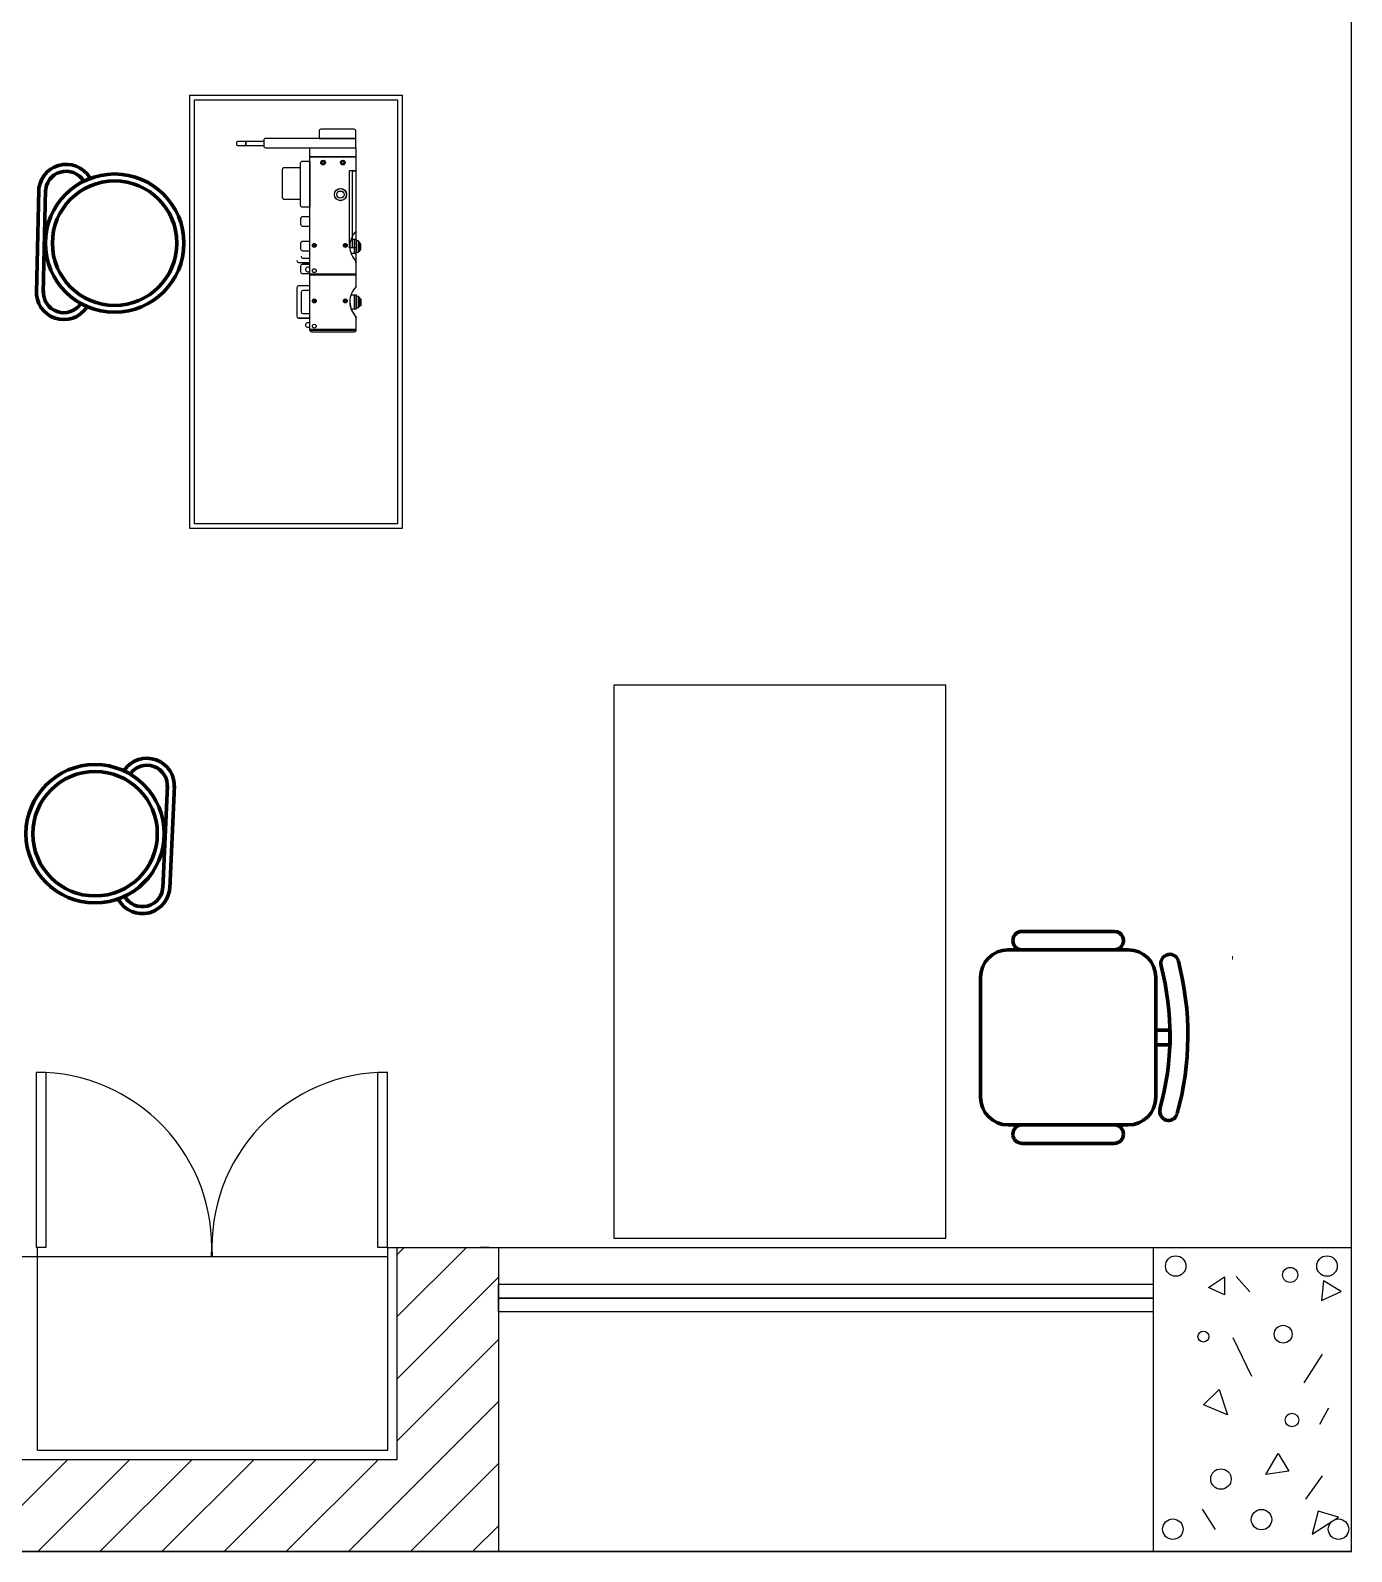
# Model space of a CAD drawing. Header units: inches. Extents: x 548 to 1330, y 676 to 1006.
# Drawn here: x 1187 to 1330.2, y 675.9 to 840.9 of the extents above; entities that cross this region are included whole.
import ezdxf

# ---------------------------------------------------------------- set-up
doc = ezdxf.new("R2010")
doc.units = ezdxf.units.IN
doc.linetypes.add('ACAD_ISO02W100', pattern=[15, 12, -3])
for name, color, linetype in [('chair', 10, 'Continuous'), ('machines', 21, 'Continuous'), ('main wall', 40, 'Continuous'), ('sri table', 239, 'Continuous'), ('window', 99, 'Continuous')]:
    doc.layers.add(name, color=color, linetype=linetype)

# ---------------------------------------------------------------- blocks, each defined once
blk = doc.blocks.new('line3machine12')
at = {"layer": 'machines'}
for p, q in [((21.5, 9.98), (21.5, 5.01)), ((21.6, 10.01), (21.6, 5.01)), ((21.82, 10.26), (21.82, 9.99)), ((22.11, 10.46), (22.02, 10.46)), ((22.31, 9.99), (22.31, 10.26)), ((22.83, 11.22), (22.83, 9.99)), ((26.11, 11.42), (23.03, 11.42)), ((23.31, 10.75), (23.31, 9.99)), ((25.6, 10.95), (23.51, 10.95)), ((25.8, 10), (25.8, 10.75)), ((26.31, 10.01), (26.31, 11.22)), ((22.84, 4.99), (22.98, 4.99)), ((22.98, 4.99), (22.98, 4.99)), ((23.83, 5.51), (23.83, 4.94)), ((23.84, 5.14), (25.31, 5.14)), ((25.31, 4.94), (25.31, 5.55)), ((30.43, 5.01), (30.43, 5.38)), ((30.43, 5.38), (38.8, 5.38)), ((30.44, 5.37), (30.44, 5.71)), ((30.44, 5.71), (38.82, 5.71)), ((38.8, 5.38), (38.8, 5)), ((38.82, 5.71), (38.82, 5.08)), ((23.83, 4.94), (25.31, 4.94)), ((23.96, 4.93), (23.96, 4.72)), ((23.96, 4.72), (25.17, 4.72)), ((24.07, 4.72), (24.07, 4.57)), ((24.07, 4.57), (25.04, 4.57)), ((24.2, 4.56), (24.2, 4.45)), ((24.2, 4.45), (24.87, 4.45)), ((24.87, 4.45), (24.87, 4.56)), ((25.04, 4.57), (25.04, 4.72)), ((25.17, 4.72), (25.17, 4.94))]:
    blk.add_line(p, q, dxfattribs=at)
for points in [[(0, 23), (47, 23), (47, 0), (0, 0)], [(0.5, 22.5), (46.5, 22.5), (46.5, 0.5), (0.5, 0.5)], [(40.3, 10), (41.3, 10), (41.3, 5), (40.3, 5)], [(41.3, 5), (41.3, 5), (41.3, 5), (41.3, 5)]]:
    blk.add_lwpolyline(points, close=True, dxfattribs=at)
for points in [[(41.54, 16.96), (41.99, 16.96), (41.99, 17.76, 0.414214), (41.79, 17.96), (41.74, 17.96, 0.414214), (41.54, 17.76)], [(41.3, 5), (42.3, 5), (42.3, 14.8, 0.414214), (42.1, 15), (41.5, 15, 0.414214), (41.3, 14.8)], [(35.73, 11), (39.13, 11), (39.13, 12.8, 0.414214), (38.93, 13), (35.93, 13, 0.414214), (35.73, 12.8)], [(27.65, 10), (28.65, 10), (28.65, 10.8, 0.414214), (28.45, 11), (27.85, 11, 0.414214), (27.65, 10.8)], [(30.13, 10), (31.13, 10), (31.13, 10.8, 0.414214), (30.93, 11), (30.33, 11, 0.414214), (30.13, 10.8)], [(32.8, 10), (33.8, 10), (33.8, 10.8, 0.414214), (33.6, 11), (33, 11, 0.414214), (32.8, 10.8)], [(39.84, 10), (34.84, 10), (34.84, 10.8, -0.414214), (35.04, 11), (39.64, 11, -0.414214), (39.84, 10.8)], [(42.3, 5), (43.1, 5, 0.414214), (43.3, 5.2), (43.3, 8.8, 0.414214), (43.1, 9), (42.3, 9)]]:
    blk.add_lwpolyline(points, format="xyb", close=True, dxfattribs=at)
for points in [[(41.99, 15), (41.99, 16.96), (41.54, 16.96), (41.54, 15)], [(22.99, 5), (22.95, 5)]]:
    blk.add_lwpolyline(points, dxfattribs=at)
blk.add_lwpolyline([(22.91, 5), (21.5, 5, -0.414214), (21.3, 5.2), (21.3, 9.8, -0.414214), (21.5, 10), (40.3, 10), (40.3, 5), (26.22, 5)], format="xyb", dxfattribs=at)
for centre, radius in [((21.94, 9.52), 0.205), ((24.69, 9.52), 0.205), ((24.69, 9.52), 0.0821), ((39.69, 8.56), 0.247), ((39.68, 8.56), 0.131), ((36.22, 6.68), 0.657), ((36.22, 6.68), 0.394), ((39.69, 6.43), 0.247), ((24.69, 6.16), 0.205), ((24.69, 6.16), 0.0821), ((39.68, 6.43), 0.131)]:
    blk.add_circle(centre, radius, dxfattribs=at)
for centre, radius, start, end in [((22.02, 10.26), 0.2, 90, 180), ((22.11, 10.26), 0.2, 0, 90), ((23.03, 11.22), 0.2, 90, 180), ((23.51, 10.75), 0.2, 90, 180), ((25.6, 10.75), 0.2, 0, 90), ((26.11, 11.22), 0.2, 0, 90), ((24.6, 3.37), 2.29, 44.2568, 136.4589)]:
    blk.add_arc(centre, radius, start, end, dxfattribs=at)

msp = doc.modelspace()

# ---------------------------------------------------------------- hatches: boundary and pattern name
h = msp.add_hatch()
h.set_pattern_fill('ANSI31', color=256, scale=1.5)
h.paths.add_polyline_path([(730.74, 675.91), (637.24, 675.91), (637.24, 708.91), (646.74, 708.91), (646.74, 685.91), (707.74, 685.91), (707.74, 708.91), (716.24, 708.91), (716.24, 685.91), (726.74, 685.91), (726.74, 708.91), (730.74, 708.91)])
h.paths.add_polyline_path([(923.24, 685.91), (977.24, 685.91), (977.24, 708.91), (985.24, 708.91), (985.24, 675.91), (902.74, 675.91), (889.74, 675.91), (889.74, 708.91), (923.24, 708.91)])
h.paths.add_polyline_path([(1237.74, 675.91), (1144.24, 675.91), (1144.24, 708.91), (1148.74, 708.91), (1148.74, 685.91), (1156.74, 685.91), (1156.74, 708.91), (1165.74, 708.91), (1165.74, 685.91), (1226.74, 685.91), (1226.74, 708.91), (1237.74, 708.91)])

# ---------------------------------------------------------------- linework, layer by layer
for p, q in [((1165.74, 707.91), (1187.66, 707.91)), ((1187.66, 707.91), (1225.66, 707.91)), ((1187.74, 686.91), (1187.74, 708.91)), ((1225.74, 686.91), (1225.74, 708.91)), ((1225.74, 708.91), (1237.74, 708.91)), ((1226.74, 685.91), (1226.74, 708.91)), ((1236.74, 708.91), (1235.74, 708.91)), ((1235.74, 708.91), (1237.74, 708.91)), ((1237.74, 708.91), (1330.24, 708.91)), ((1237.74, 708.91), (1237.74, 675.91)), ((1308.74, 708.91), (1308.74, 675.91)), ((1314.71, 704.56), (1316.47, 705.73)), ((1316.47, 703.76), (1314.71, 704.56)), ((1316.47, 705.73), (1316.47, 703.76)), ((1317.72, 705.74), (1319.19, 704.09)), ((1327.2, 705.29), (1326.98, 703.16)), ((1329.11, 704.11), (1327.2, 705.29)), ((1326.98, 703.16), (1329.11, 704.11)), ((1317.35, 699.15), (1319.37, 694.94)), ((1327.06, 697.32), (1325.05, 694.21)), ((1314.19, 691.82), (1315.88, 693.5)), ((1315.88, 693.5), (1316.8, 690.73)), ((1316.8, 690.73), (1314.19, 691.82)), ((1327.72, 691.48), (1326.76, 689.71)), ((1187.74, 686.91), (1225.74, 686.91)), ((1320.95, 684.27), (1322.27, 686.55)), ((1322.27, 686.55), (1323.45, 684.64)), ((1165.74, 685.91), (1226.74, 685.91)), ((1323.45, 684.64), (1320.95, 684.27)), ((1327.06, 684.14), (1325.23, 681.58)), ((1314.03, 680.53), (1315.43, 678.32)), ((1326.61, 680.31), (1325.95, 677.81)), ((1328.82, 679.64), (1326.61, 680.31)), ((1325.95, 677.81), (1328.82, 679.64)), ((548.24, 675.91), (1330.24, 675.91))]:
    msp.add_line(p, q)
at = {"color": 7, "lineweight": 0}
for p, q in [((1226.74, 685.91), (1226.74, 708.91)), ((1226.74, 708.91), (1237.74, 708.91)), ((1165.74, 685.91), (1226.74, 685.91))]:
    msp.add_line(p, q, dxfattribs=at)
for points in [[(1187.66, 708.91), (1187.66, 727.91), (1188.66, 727.91), (1188.66, 708.91)], [(1225.66, 727.91), (1225.66, 708.91), (1224.66, 708.91), (1224.66, 727.91)]]:
    msp.add_lwpolyline(points, close=True)
for centre, radius in [((1311.17, 706.88), 1.11), ((1327.57, 706.88), 1.11), ((1323.58, 705.92), 0.819), ((1314.17, 699.23), 0.59), ((1322.82, 699.49), 0.964), ((1323.77, 690.18), 0.732), ((1316.07, 683.78), 1.11), ((1320.47, 679.38), 1.11), ((1310.86, 678.34), 1.11), ((1328.82, 678.34), 1.11)]:
    msp.add_circle(centre, radius)
for centre, start, end in [((1187.66, 708.91), 356.983, 90), ((1225.66, 708.91), 90, 183.017)]:
    msp.add_arc(centre, 19, start, end)
at = {"layer": 'chair', "lineweight": 100}
for p, q in [((1187.64, 812.45), (1187.9, 823.61)), ((1188.39, 812.45), (1188.64, 823.57)), ((1201.85, 758.99), (1201.34, 747.88)), ((1202.6, 758.98), (1202.09, 747.82)), ((1294.51, 743.19), (1304.51, 743.19)), ((1293.01, 741.19), (1306.01, 741.19)), ((1293.51, 742.19), (1293.51, 742.19)), ((1304.51, 741.19), (1294.51, 741.19)), ((1290.01, 725.19), (1290.01, 738.19)), ((1309.01, 738.19), (1309.01, 725.19)), ((1309.01, 730.89), (1309.01, 732.48)), ((1309.01, 732.48), (1310.55, 732.48)), ((1310.55, 732.48), (1310.55, 730.89)), ((1310.55, 730.89), (1309.01, 730.89)), ((1306.01, 722.19), (1293.01, 722.19)), ((1294.51, 722.19), (1304.51, 722.19)), ((1305.51, 721.19), (1305.51, 721.19)), ((1310.31, 722.68), (1310.37, 722.68)), ((1304.51, 720.19), (1294.51, 720.19))]:
    msp.add_line(p, q, dxfattribs=at)
at = {"layer": 'chair', "linetype": 'ACAD_ISO02W100', "lineweight": 100}
for p, q in [((1317.29, 740.32), (1317.35, 740.31)), ((1293.51, 721.19), (1293.51, 721.19))]:
    msp.add_line(p, q, dxfattribs=at)
at = {"layer": 'chair', "lineweight": 100}
for centre, radius in [((1196.12, 817.84), 7.5), ((1196.12, 817.84), 6.75), ((1194, 753.78), 7.5), ((1194, 753.78), 6.75)]:
    msp.add_circle(centre, radius, dxfattribs=at)
for centre, radius, start, end in [((1190.86, 823.42), 2.97, 30.6651, 181.4564), ((1190.86, 823.42), 2.22, 30.6651, 181.4564), ((1190.61, 812.51), 2.97, 175.9103, 326.7016), ((1190.61, 812.51), 2.22, 175.9103, 326.7016), ((1199.62, 758.99), 2.97, 354.6184, 145.4096), ((1199.62, 758.99), 2.22, 354.6184, 145.4096), ((1199.13, 748.08), 2.97, 209.3732, 0.1645), ((1199.13, 748.08), 2.22, 209.3732, 0.1645), ((1294.51, 742.19), 1, 90, 180), ((1304.51, 742.19), 1, 21.9329, 90), ((1304.51, 742.19), 1, 270, 21.9329), ((1293.01, 738.19), 3, 90, 180), ((1294.51, 742.19), 1, 180, 270), ((1306.01, 738.19), 3, 0, 90), ((1280.76, 731.92), 29.79, 344.4776, 14.6481), ((1310.55, 739.7), 1, 86.2098, 194.6481), ((1310.49, 739.71), 1, 14.6835, 86.2098), ((1280.76, 731.92), 31.73, 344.4556, 14.6835), ((1293.01, 725.19), 3, 180, 270), ((1306.01, 725.19), 3, 270, 0), ((1310.43, 723.67), 1, 164.4776, 266.2098), ((1310.37, 723.68), 1, 266.2098, 344.4556), ((1294.51, 721.19), 1, 90, 180), ((1304.51, 721.19), 1, 0, 90), ((1304.51, 721.19), 1, 270, 0)]:
    msp.add_arc(centre, radius, start, end, dxfattribs=at)
at = {"layer": 'chair', "linetype": 'ACAD_ISO02W100', "lineweight": 100}
msp.add_arc((1294.51, 721.19), 1, 180, 270, dxfattribs=at)
at = {"layer": 'machines'}
for p, q in [((1221.58, 817.33), (1221.58, 825.71)), ((1221.58, 825.71), (1222.2, 825.71)), ((1221.58, 817.33), (1221.58, 825.71)), ((1221.58, 825.71), (1222.2, 825.71)), ((1221.91, 817.32), (1221.91, 825.69)), ((1221.91, 825.69), (1222.29, 825.69)), ((1221.91, 817.32), (1221.91, 825.69)), ((1221.91, 825.69), (1222.29, 825.69)), ((1221.92, 817.33), (1221.58, 817.33)), ((1221.92, 817.33), (1221.58, 817.33)), ((1222.34, 818.22), (1221.73, 818.22)), ((1222.28, 817.32), (1221.91, 817.32)), ((1222.28, 817.32), (1221.91, 817.32)), ((1222.14, 816.75), (1222.14, 818.22)), ((1222.34, 816.74), (1222.34, 818.22)), ((1222.56, 818.08), (1222.34, 818.08)), ((1222.35, 816.87), (1222.56, 816.87)), ((1222.56, 816.87), (1222.56, 818.08)), ((1222.71, 817.95), (1222.56, 817.95)), ((1222.56, 816.98), (1222.71, 816.98)), ((1222.71, 816.98), (1222.71, 817.95)), ((1222.83, 817.78), (1222.72, 817.78)), ((1222.72, 817.11), (1222.83, 817.11)), ((1222.83, 817.11), (1222.83, 817.78)), ((1216.06, 815.74), (1217.3, 815.74)), ((1216.54, 816.22), (1217.3, 816.22)), ((1217.3, 815.22), (1217.03, 815.22)), ((1221.77, 816.74), (1222.34, 816.74)), ((1222.29, 815.76), (1222.29, 815.9)), ((1222.29, 815.9), (1222.29, 815.9)), ((1216.83, 815.02), (1216.83, 814.93)), ((1217.03, 814.73), (1217.3, 814.73)), ((1217.28, 814.51), (1222.28, 814.51)), ((1217.3, 814.41), (1222.28, 814.41)), ((1215.86, 813), (1215.86, 809.91)), ((1215.86, 813), (1215.86, 809.91)), ((1217.28, 813.2), (1216.06, 813.2)), ((1217.28, 813.2), (1216.06, 813.2)), ((1216.34, 812.49), (1216.34, 810.39)), ((1216.34, 812.49), (1216.34, 810.39)), ((1217.29, 812.69), (1216.54, 812.69)), ((1217.29, 812.69), (1216.54, 812.69)), ((1222.34, 812.19), (1221.73, 812.19)), ((1222.14, 810.72), (1222.14, 812.19)), ((1222.34, 810.71), (1222.34, 812.19)), ((1222.56, 812.05), (1222.34, 812.05)), ((1222.56, 810.84), (1222.56, 812.05)), ((1222.71, 811.92), (1222.56, 811.92)), ((1222.71, 810.95), (1222.71, 811.92)), ((1216.54, 810.19), (1217.3, 810.19)), ((1221.77, 810.71), (1222.34, 810.71)), ((1222.35, 810.84), (1222.56, 810.84)), ((1222.56, 810.95), (1222.71, 810.95)), ((1222.83, 811.75), (1222.72, 811.75)), ((1222.72, 811.08), (1222.83, 811.08)), ((1222.83, 811.08), (1222.83, 811.75)), ((1216.06, 809.71), (1217.3, 809.71)), ((1216.83, 809), (1216.83, 808.91)), ((1217.3, 809.2), (1217.03, 809.2)), ((1217.03, 808.71), (1217.3, 808.71)), ((1222.29, 809.73), (1222.29, 809.87)), ((1222.29, 809.87), (1222.29, 809.87)), ((1217.28, 808.49), (1222.28, 808.49)), ((1217.3, 808.39), (1222.28, 808.39))]:
    msp.add_line(p, q, dxfattribs=at)
for points in [[(1204.29, 786.89), (1204.29, 833.89), (1227.29, 833.89), (1227.29, 786.89)], [(1204.29, 786.89), (1204.29, 833.89), (1227.29, 833.89), (1227.29, 786.89)], [(1204.79, 787.39), (1204.79, 833.39), (1226.79, 833.39), (1226.79, 787.39)], [(1204.79, 787.39), (1204.79, 833.39), (1226.79, 833.39), (1226.79, 787.39)], [(1217.29, 827.19), (1217.29, 828.19), (1222.29, 828.19), (1222.29, 827.19)], [(1217.29, 827.19), (1217.29, 828.19), (1222.29, 828.19), (1222.29, 827.19)], [(1222.29, 828.19), (1222.29, 828.19), (1222.29, 828.19), (1222.29, 828.19)], [(1222.29, 828.19), (1222.29, 828.19), (1222.29, 828.19), (1222.29, 828.19)]]:
    msp.add_lwpolyline(points, close=True, dxfattribs=at)
for points in [[(1222.29, 829.19), (1222.29, 829.99, 0.414214), (1222.09, 830.19), (1218.49, 830.19, 0.414214), (1218.29, 829.99), (1218.29, 829.19)], [(1222.29, 829.19), (1222.29, 829.99, 0.414214), (1222.09, 830.19), (1218.49, 830.19, 0.414214), (1218.29, 829.99), (1218.29, 829.19)], [(1210.33, 828.42), (1210.33, 828.87), (1209.53, 828.87, 0.414214), (1209.33, 828.67), (1209.33, 828.62, 0.414214), (1209.53, 828.42)], [(1210.33, 828.42), (1210.33, 828.87), (1209.53, 828.87, 0.414214), (1209.33, 828.67), (1209.33, 828.62, 0.414214), (1209.53, 828.42)], [(1222.29, 828.19), (1222.29, 829.19), (1212.49, 829.19, 0.414214), (1212.29, 828.99), (1212.29, 828.39, 0.414214), (1212.49, 828.19)], [(1222.29, 828.19), (1222.29, 829.19), (1212.49, 829.19, 0.414214), (1212.29, 828.99), (1212.29, 828.39, 0.414214), (1212.49, 828.19)], [(1217.29, 826.73), (1217.29, 821.73), (1216.49, 821.73, -0.414214), (1216.29, 821.93), (1216.29, 826.53, -0.414214), (1216.49, 826.73)], [(1217.29, 826.73), (1217.29, 821.73), (1216.49, 821.73, -0.414214), (1216.29, 821.93), (1216.29, 826.53, -0.414214), (1216.49, 826.73)], [(1216.29, 822.61), (1216.29, 826.01), (1214.49, 826.01, 0.414214), (1214.29, 825.81), (1214.29, 822.81, 0.414214), (1214.49, 822.61)], [(1216.29, 822.61), (1216.29, 826.01), (1214.49, 826.01, 0.414214), (1214.29, 825.81), (1214.29, 822.81, 0.414214), (1214.49, 822.61)], [(1217.29, 819.69), (1217.29, 820.69), (1216.49, 820.69, 0.414214), (1216.29, 820.49), (1216.29, 819.89, 0.414214), (1216.49, 819.69)], [(1217.29, 819.69), (1217.29, 820.69), (1216.49, 820.69, 0.414214), (1216.29, 820.49), (1216.29, 819.89, 0.414214), (1216.49, 819.69)], [(1217.29, 817.01), (1217.29, 818.01), (1216.49, 818.01, 0.414214), (1216.29, 817.81), (1216.29, 817.21, 0.414214), (1216.49, 817.01)], [(1217.29, 817.01), (1217.29, 818.01), (1216.49, 818.01, 0.414214), (1216.29, 817.81), (1216.29, 817.21, 0.414214), (1216.49, 817.01)], [(1217.29, 814.53), (1217.29, 815.53), (1216.49, 815.53, 0.414214), (1216.29, 815.33), (1216.29, 814.73, 0.414214), (1216.49, 814.53)], [(1217.29, 814.53), (1217.29, 815.53), (1216.49, 815.53, 0.414214), (1216.29, 815.33), (1216.29, 814.73, 0.414214), (1216.49, 814.53)]]:
    msp.add_lwpolyline(points, format="xyb", close=True, dxfattribs=at)
for points in [[(1212.29, 828.87), (1210.33, 828.87), (1210.33, 828.42), (1212.29, 828.42)], [(1212.29, 828.87), (1210.33, 828.87), (1210.33, 828.42), (1212.29, 828.42)], [(1222.29, 815.9), (1222.29, 815.87)], [(1222.29, 809.87), (1222.29, 809.84)]]:
    msp.add_lwpolyline(points, dxfattribs=at)
msp.add_lwpolyline([(1222.29, 809.79), (1222.29, 808.39, -0.414214), (1222.09, 808.19), (1217.49, 808.19, -0.414214), (1217.29, 808.39), (1217.29, 827.19), (1222.29, 827.19), (1222.29, 813.1)], format="xyb", dxfattribs=at)
msp.add_lwpolyline([(1222.29, 809.79), (1222.29, 808.39, -0.414214), (1222.09, 808.19), (1217.49, 808.19, -0.414214), (1217.29, 808.39), (1217.29, 827.19), (1222.29, 827.19), (1222.29, 813.1)], format="xyb", dxfattribs=at)
for centre, radius in [((1218.72, 826.57), 0.247), ((1218.72, 826.57), 0.247), ((1218.72, 826.57), 0.131), ((1218.72, 826.57), 0.131), ((1220.86, 826.57), 0.247), ((1220.86, 826.57), 0.247), ((1220.86, 826.57), 0.131), ((1220.86, 826.57), 0.131), ((1220.6, 823.1), 0.657), ((1220.6, 823.1), 0.657), ((1220.6, 823.1), 0.394), ((1220.6, 823.1), 0.394), ((1217.77, 817.6), 0.205), ((1217.77, 817.6), 0.0821), ((1221.13, 817.6), 0.205), ((1221.13, 817.6), 0.0821), ((1217.77, 814.85), 0.205), ((1217.77, 811.57), 0.205), ((1217.77, 811.57), 0.0821), ((1221.13, 811.57), 0.205), ((1221.13, 811.57), 0.0821), ((1217.77, 808.83), 0.205)]:
    msp.add_circle(centre, radius, dxfattribs=at)
for centre, radius, start, end in [((1223.91, 817.51), 2.29, 134.2568, 226.4589), ((1216.06, 815.94), 0.2, 180, 270), ((1216.54, 816.42), 0.2, 180, 270), ((1217.03, 815.02), 0.2, 90, 180), ((1217.03, 814.93), 0.2, 180, 270), ((1216.06, 813), 0.2, 90, 180), ((1216.06, 813), 0.2, 90, 180), ((1216.54, 812.49), 0.2, 90, 180), ((1216.54, 812.49), 0.2, 90, 180), ((1223.91, 811.49), 2.29, 134.2568, 226.4589), ((1216.54, 810.39), 0.2, 180, 270), ((1216.06, 809.91), 0.2, 180, 270), ((1217.03, 809), 0.2, 90, 180), ((1217.03, 808.91), 0.2, 180, 270)]:
    msp.add_arc(centre, radius, start, end, dxfattribs=at)
at = {"layer": 'main wall'}
for q in [(1330.24, 1005.91), (548.24, 675.91), (548.24, 675.91)]:
    msp.add_line((1330.24, 675.91), q, dxfattribs=at)
at = {"layer": 'sri table'}
for p, q in [((1286.24, 769.91), (1250.24, 769.91)), ((1250.24, 769.91), (1250.24, 709.91)), ((1286.24, 709.91), (1286.24, 769.91)), ((1250.24, 709.91), (1286.24, 709.91))]:
    msp.add_line(p, q, dxfattribs=at)
at = {"layer": 'window'}
for points in [[(1237.74, 704.91), (1308.74, 704.91), (1308.74, 703.41), (1237.74, 703.41)], [(1237.74, 703.41), (1308.74, 703.41), (1308.74, 701.91), (1237.74, 701.91)]]:
    msp.add_lwpolyline(points, close=True, dxfattribs=at)

# ---------------------------------------------------------------- block references
at = {"rotation": 90}
msp.add_blockref('line3machine12', (1227.29, 786.89), dxfattribs=at)

doc.saveas('drawing.dxf')
